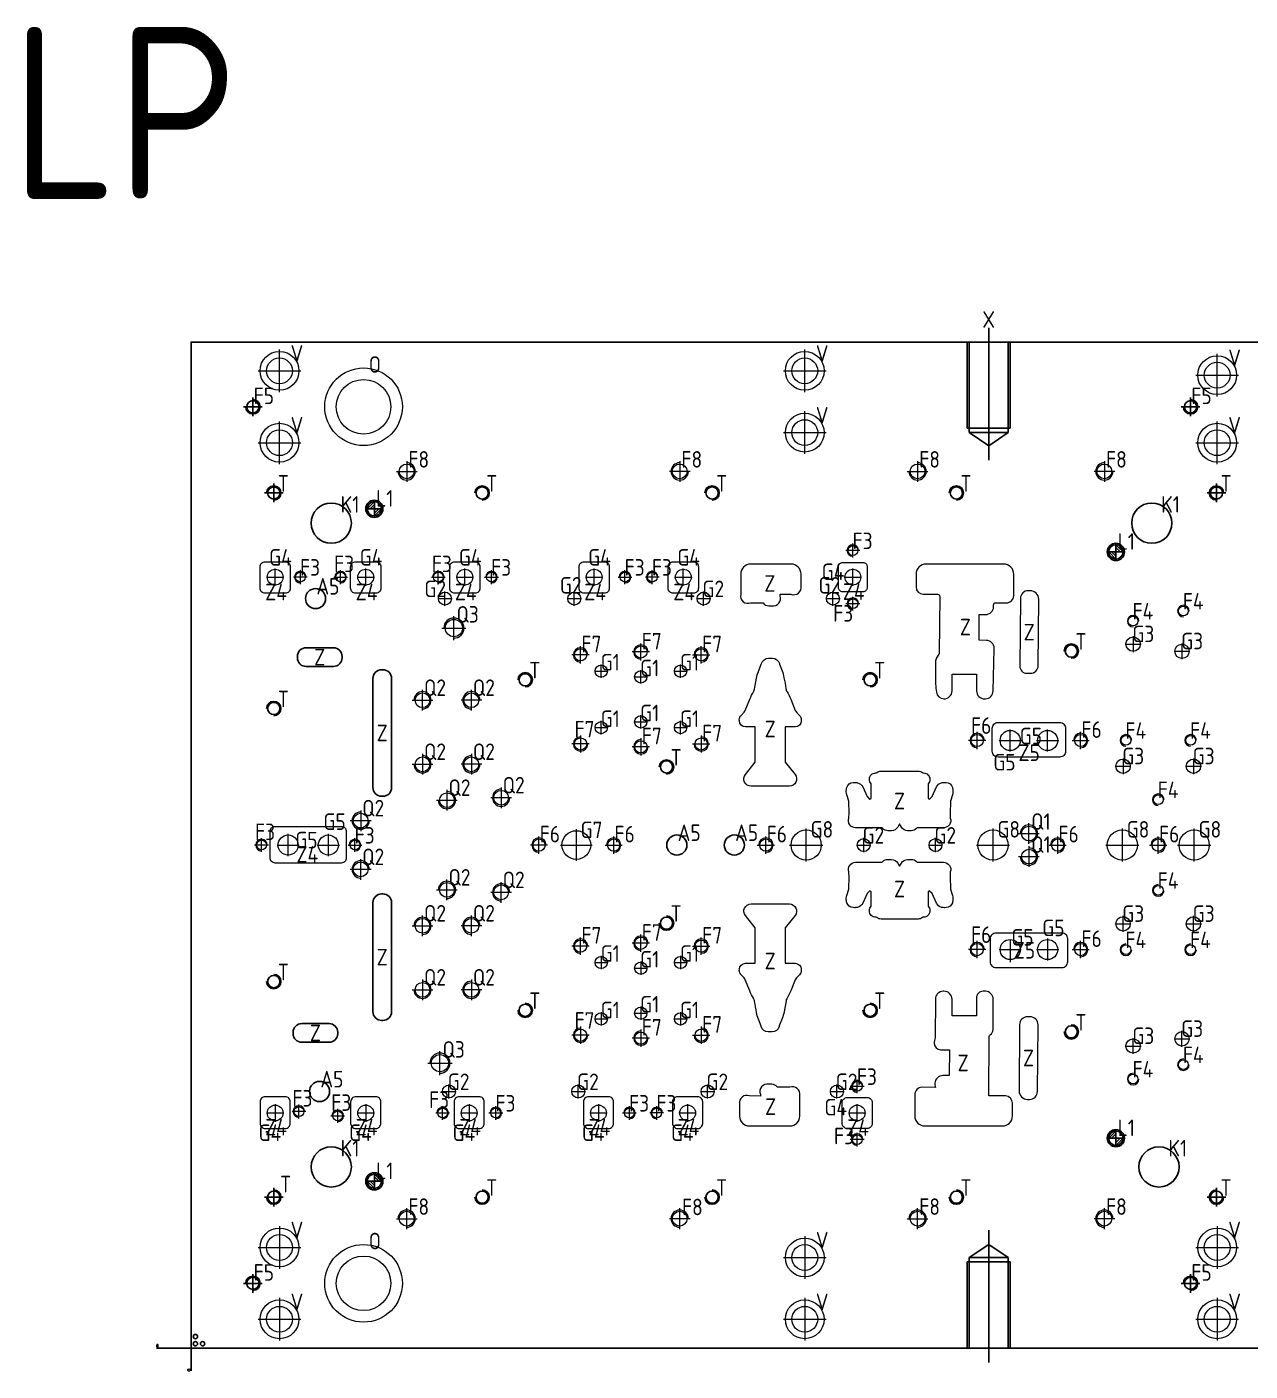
# Model space of a CAD drawing. Header units: millimetres. Extents: x 48713 to 52136, y -7473 to -5559.
# Drawn here: x 48713 to 49564, y -6508 to -5573 of the extents above; entities that cross this region are included whole.
import ezdxf
from ezdxf.enums import TextEntityAlignment as Align

# ---------------------------------------------------------------- set-up
doc = ezdxf.new("R2010")
doc.units = ezdxf.units.MM
doc.linetypes.add('CENTER', pattern=[0])
doc.linetypes.add('DASHED', pattern=[0])
for name, color, linetype in [('DIM', 4, 'Continuous'), ('LP', 255, 'Continuous'), ('LP_O', 40, 'Continuous'), ('TEXT', 4, 'Continuous')]:
    doc.layers.add(name, color=color, linetype=linetype)
doc.styles.add('gbenor', font='gbenor.shx', dxfattribs={"bigfont": 'gbcbig.shx'})
doc.styles.get("Standard").update_dxf_attribs({"font": 'txt.shx', "width": 0.85, "bigfont": 'ctxt.shx'})
doc.dimstyles.new('T-2-WX', dxfattribs={"dimtxt": 2, "dimasz": 2, "dimexe": 0.5, "dimexo": 0.5, "dimgap": 0.5, "dimtad": 1, "dimtxsty": 'Standard', "dimblk": 'OPEN30', "dimcen": 0, "dimazin": 3, "dimtfac": 1, "dimtmove": 0, "dimatfit": 3, "dimldrblk": 'OPEN30', "dimlwd": -1, "dimlwe": -1})

# ---------------------------------------------------------------- blocks, each defined once
blk = doc.blocks.new('locater0')
for p, q in [((-0.6, 0), (0.6, 0)), ((-0.5, -0.003), (0, 0.497)), ((-0.3, 0), (0, 0.3)), ((-0.1, 0), (0, 0.1)), ((0, 0.6), (0, -0.6)), ((0.5, 0.003), (0, -0.497)), ((0.1, 0), (0, -0.1)), ((0.3, 0), (0, -0.3))]:
    blk.add_line(p, q)
for start, end in [(90, 180), (270, 0)]:
    blk.add_arc((0, 0), 0.5, start, end)
blk = doc.blocks.new('*D7581')
at = {"layer": 'Defpoints', "color": 0}
for p in [(48827.06, -6492.37), (48827.06, -6492.37), (48827.06, -6506.63)]:
    blk.add_point(p, dxfattribs=at)
at = {"layer": 'DIM', "color": 0}
blk.add_line((48827.06, -6492.87), (48827.06, -6508.26), dxfattribs=at)
at = {"layer": 'DIM', "color": 0, "insert": (48825.56, -6507.69), "char_height": 2, "attachment_point": 5, "rotation": 90}
blk.add_mtext('0', dxfattribs=at)
blk = doc.blocks.new('_Open30')
blk = doc.blocks.new('*D7582')
at = {"layer": 'Defpoints', "color": 0}
for p in [(48804.66, -6492.37), (48827.06, -6492.37), (48827.06, -6492.37)]:
    blk.add_point(p, dxfattribs=at)
at = {"layer": 'DIM', "color": 0}
blk.add_line((48826.56, -6492.37), (48803.03, -6492.37), dxfattribs=at)
at = {"layer": 'DIM', "color": 0, "insert": (48803.6, -6490.87), "char_height": 2, "attachment_point": 5}
blk.add_mtext('0', dxfattribs=at)
blk = doc.blocks.new('*D7583')
at = {"layer": 'Defpoints', "color": 0}
for p in [(51417.06, -5792.37), (51441.44, -5792.37), (48827.06, -6492.37)]:
    blk.add_point(p, dxfattribs=at)
at = {"layer": 'DIM', "color": 0}
blk.add_line((51417.56, -5792.37), (51446.31, -5792.37), dxfattribs=at)
at = {"layer": 'DIM', "color": 0, "insert": (51444.12, -5790.87), "char_height": 2, "attachment_point": 5}
blk.add_mtext('700', dxfattribs=at)
blk = doc.blocks.new('*D7584')
at = {"layer": 'Defpoints', "color": 0}
for p in [(51417.06, -5758.21), (51417.06, -5792.37), (48827.06, -6492.37)]:
    blk.add_point(p, dxfattribs=at)
at = {"layer": 'DIM', "color": 0}
blk.add_line((51417.06, -5791.87), (51417.06, -5751.72), dxfattribs=at)
at = {"layer": 'DIM', "color": 0, "insert": (51415.56, -5754.72), "char_height": 2, "attachment_point": 5, "rotation": 90}
blk.add_mtext('2590', dxfattribs=at)

msp = doc.modelspace()

# ---------------------------------------------------------------- linework, layer by layer
at = {"layer": 'LP'}
msp.add_lwpolyline([(48827.062, -6492.37), (48827.062, -5792.37), (51417.062, -5792.37), (51417.062, -6492.37)], close=True, dxfattribs=at)
at = {"layer": 'LP_O', "color": 4, "linetype": 'CENTER'}
for p, q in [((49382.062, -5782.37), (49382.062, -5874.475)), ((48870.062, -5830.87), (48870.062, -5843.87)), ((49522.562, -5830.87), (49522.562, -5843.87)), ((48863.562, -5837.37), (48876.562, -5837.37)), ((49516.062, -5837.37), (49529.062, -5837.37)), ((49382.062, -6502.37), (49382.062, -6410.264)), ((48870.062, -6453.87), (48870.062, -6440.87)), ((49522.562, -6453.87), (49522.562, -6440.87)), ((48863.562, -6447.37), (48876.562, -6447.37)), ((49516.062, -6447.37), (49529.062, -6447.37))]:
    msp.add_line(p, q, dxfattribs=at)
at = {"layer": 'LP_O', "color": 4, "linetype": 'CENTER', "lineweight": 15}
for p, q in [((48888.562, -5827.22), (48888.562, -5797.52)), ((49254.062, -5827.22), (49254.062, -5797.52)), ((49541.062, -5830.22), (49541.062, -5800.52)), ((48873.712, -5812.37), (48903.412, -5812.37)), ((49239.212, -5812.37), (49268.912, -5812.37)), ((49526.212, -5815.37), (49555.912, -5815.37)), ((49254.062, -5870.22), (49254.062, -5840.52)), ((48888.562, -5877.22), (48888.562, -5847.52)), ((49239.212, -5855.37), (49268.912, -5855.37)), ((49541.062, -5877.22), (49541.062, -5847.52)), ((48873.712, -5862.37), (48903.412, -5862.37)), ((49526.212, -5862.37), (49555.912, -5862.37)), ((48969.862, -5882.37), (48984.262, -5882.37)), ((48977.062, -5875.17), (48977.062, -5889.57)), ((49174.262, -5882.37), (49159.862, -5882.37)), ((49167.062, -5875.17), (49167.062, -5889.57)), ((49325.362, -5882.37), (49339.762, -5882.37)), ((49332.562, -5875.17), (49332.562, -5889.57)), ((49469.762, -5882.37), (49455.362, -5882.37)), ((49462.562, -5875.17), (49462.562, -5889.57)), ((49292.362, -5937.42), (49282.762, -5937.42)), ((49287.562, -5942.22), (49287.562, -5932.62)), ((48879.512, -5955.92), (48891.612, -5955.92)), ((48885.562, -5961.97), (48885.562, -5949.87)), ((48907.862, -5955.92), (48898.262, -5955.92)), ((48903.062, -5960.72), (48903.062, -5951.12)), ((48926.262, -5955.92), (48935.862, -5955.92)), ((48931.062, -5960.72), (48931.062, -5951.12)), ((48942.512, -5955.92), (48954.612, -5955.92)), ((48948.562, -5961.97), (48948.562, -5949.87)), ((48994.262, -5955.92), (49003.862, -5955.92)), ((48999.062, -5960.72), (48999.062, -5951.12)), ((49011.512, -5955.92), (49023.612, -5955.92)), ((49017.562, -5961.97), (49017.562, -5949.87)), ((49031.262, -5955.92), (49040.862, -5955.92)), ((49036.062, -5960.72), (49036.062, -5951.12)), ((49101.512, -5955.92), (49113.612, -5955.92)), ((49107.562, -5961.97), (49107.562, -5949.87)), ((49124.136, -5955.92), (49133.736, -5955.92)), ((49128.936, -5960.72), (49128.936, -5951.12)), ((49152.736, -5955.92), (49143.136, -5955.92)), ((49147.936, -5960.72), (49147.936, -5951.12)), ((49163.512, -5955.92), (49175.612, -5955.92)), ((49169.562, -5961.97), (49169.562, -5949.87)), ((49281.512, -5955.92), (49293.612, -5955.92)), ((49287.562, -5961.97), (49287.562, -5949.87)), ((49003.672, -5975.82), (49003.672, -5965.92)), ((49093.672, -5975.82), (49093.672, -5965.92)), ((49183.672, -5975.82), (49183.672, -5965.92)), ((49273.672, -5975.82), (49273.672, -5965.92)), ((48998.722, -5970.87), (49008.622, -5970.87)), ((49088.722, -5970.87), (49098.622, -5970.87)), ((49178.722, -5970.87), (49188.622, -5970.87)), ((49268.722, -5970.87), (49278.622, -5970.87)), ((49292.362, -5974.42), (49282.762, -5974.42)), ((49287.562, -5979.22), (49287.562, -5969.62)), ((49009.923, -5999.792), (49009.923, -5982.992)), ((49001.523, -5991.392), (49018.323, -5991.392)), ((49098.062, -6016.025), (49098.062, -6004.025)), ((49140.062, -6014.025), (49140.062, -6002.025)), ((49182.062, -6016.025), (49182.062, -6004.025)), ((49477.062, -6002.532), (49488.062, -6002.532)), ((49482.562, -5997.032), (49482.562, -6008.032)), ((49516.562, -6002.032), (49516.562, -6013.032)), ((49104.062, -6010.025), (49092.062, -6010.025)), ((49146.062, -6008.025), (49134.062, -6008.025)), ((49176.062, -6010.025), (49188.062, -6010.025)), ((49511.062, -6007.532), (49522.062, -6007.532)), ((49107.799, -6021.373), (49117.149, -6021.373)), ((49112.474, -6026.048), (49112.474, -6016.698)), ((49139.948, -6030.048), (49139.948, -6020.698)), ((49162.974, -6021.373), (49172.324, -6021.373)), ((49167.649, -6026.048), (49167.649, -6016.698)), ((49135.273, -6025.373), (49144.623, -6025.373)), ((48980.862, -6041.601), (48995.262, -6041.601)), ((48988.062, -6048.801), (48988.062, -6034.401)), ((49029.262, -6041.601), (49014.862, -6041.601)), ((49022.062, -6048.801), (49022.062, -6034.401)), ((49139.948, -6061.351), (49139.948, -6052.001)), ((49107.799, -6060.676), (49117.149, -6060.676)), ((49112.474, -6065.351), (49112.474, -6056.001)), ((49135.273, -6056.676), (49144.623, -6056.676)), ((49162.974, -6060.676), (49172.324, -6060.676)), ((49167.649, -6065.351), (49167.649, -6056.001)), ((49098.062, -6066.025), (49098.062, -6078.025)), ((49140.062, -6068.025), (49140.062, -6080.025)), ((49182.062, -6066.025), (49182.062, -6078.025)), ((49380.062, -6069.623), (49368.062, -6069.623)), ((49374.062, -6075.623), (49374.062, -6063.623)), ((49389.362, -6069.623), (49404.762, -6069.623)), ((49397.062, -6077.323), (49397.062, -6061.923)), ((49415.362, -6069.623), (49430.762, -6069.623)), ((49423.062, -6077.323), (49423.062, -6061.923)), ((49440.062, -6069.623), (49452.062, -6069.623)), ((49446.062, -6075.623), (49446.062, -6063.623)), ((48988.062, -6078.971), (48988.062, -6093.371)), ((49022.062, -6078.971), (49022.062, -6093.371)), ((49104.062, -6072.025), (49092.062, -6072.025)), ((49146.062, -6074.025), (49134.062, -6074.025)), ((49176.062, -6072.025), (49188.062, -6072.025)), ((48980.862, -6086.171), (48995.262, -6086.171)), ((49029.262, -6086.171), (49014.862, -6086.171)), ((49470.062, -6087.532), (49481.062, -6087.532)), ((49475.562, -6082.032), (49475.562, -6093.032)), ((49519.062, -6087.532), (49530.062, -6087.532)), ((49524.562, -6082.032), (49524.562, -6093.032)), ((49005.062, -6103.971), (49005.062, -6118.371)), ((49042.781, -6102.243), (49042.781, -6116.643)), ((48997.862, -6111.171), (49012.262, -6111.171)), ((49049.981, -6109.443), (49035.581, -6109.443)), ((48952.241, -6125.424), (48937.841, -6125.424)), ((48945.041, -6118.224), (48945.041, -6132.624)), ((48894.552, -6150.07), (48894.552, -6134.67)), ((48922.552, -6150.07), (48922.552, -6134.67)), ((49069.115, -6148.37), (49069.115, -6136.37)), ((49095.115, -6153.37), (49095.115, -6131.37)), ((49121.115, -6148.37), (49121.115, -6136.37)), ((49227.062, -6148.37), (49227.062, -6136.37)), ((49255.062, -6153.92), (49255.062, -6130.82)), ((49385.062, -6153.92), (49385.062, -6130.82)), ((49402.862, -6134.349), (49417.262, -6134.349)), ((49410.062, -6141.549), (49410.062, -6127.149)), ((49430.062, -6148.37), (49430.062, -6136.37)), ((49475.062, -6153.92), (49475.062, -6130.82)), ((49500.062, -6148.37), (49500.062, -6136.37)), ((49525.062, -6153.92), (49525.062, -6130.82)), ((48880.852, -6142.37), (48871.252, -6142.37)), ((48876.052, -6147.17), (48876.052, -6137.57)), ((48886.852, -6142.37), (48902.252, -6142.37)), ((48914.852, -6142.37), (48930.252, -6142.37)), ((48936.252, -6142.37), (48945.852, -6142.37)), ((49075.115, -6142.37), (49063.115, -6142.37)), ((49084.115, -6142.37), (49106.115, -6142.37)), ((49115.115, -6142.37), (49127.115, -6142.37)), ((49221.062, -6142.37), (49233.062, -6142.37)), ((49243.512, -6142.37), (49266.612, -6142.37)), ((49290.112, -6142.37), (49300.012, -6142.37)), ((49295.062, -6147.32), (49295.062, -6137.42)), ((49340.112, -6142.37), (49350.012, -6142.37)), ((49345.062, -6147.32), (49345.062, -6137.42)), ((49373.512, -6142.37), (49396.612, -6142.37)), ((49410.062, -6143.19), (49410.062, -6157.59)), ((49424.062, -6142.37), (49436.062, -6142.37)), ((49463.512, -6142.37), (49486.612, -6142.37)), ((49494.062, -6142.37), (49506.062, -6142.37)), ((49513.512, -6142.37), (49536.612, -6142.37)), ((48945.041, -6166.517), (48945.041, -6152.117)), ((49402.862, -6150.39), (49417.262, -6150.39)), ((48952.241, -6159.317), (48937.841, -6159.317)), ((48997.862, -6173.57), (49012.262, -6173.57)), ((49005.062, -6180.77), (49005.062, -6166.37)), ((49042.781, -6182.497), (49042.781, -6168.097)), ((49049.981, -6175.297), (49035.581, -6175.297)), ((48988.062, -6205.77), (48988.062, -6191.37)), ((49022.062, -6205.77), (49022.062, -6191.37)), ((49475.562, -6202.707), (49475.562, -6191.707)), ((49524.562, -6202.707), (49524.562, -6191.707)), ((48980.862, -6198.57), (48995.262, -6198.57)), ((49029.262, -6198.57), (49014.862, -6198.57)), ((49470.062, -6197.207), (49481.062, -6197.207)), ((49519.062, -6197.207), (49530.062, -6197.207)), ((49098.062, -6218.715), (49098.062, -6206.715)), ((49146.062, -6210.715), (49134.062, -6210.715)), ((49140.062, -6216.715), (49140.062, -6204.715)), ((49182.062, -6218.715), (49182.062, -6206.715)), ((49374.062, -6221.116), (49374.062, -6209.116)), ((49397.062, -6208.416), (49397.062, -6223.816)), ((49423.062, -6207.416), (49423.062, -6222.816)), ((49446.062, -6221.116), (49446.062, -6209.116)), ((49104.062, -6212.715), (49092.062, -6212.715)), ((49112.474, -6219.388), (49112.474, -6228.738)), ((49167.649, -6219.388), (49167.649, -6228.738)), ((49176.062, -6212.715), (49188.062, -6212.715)), ((49380.062, -6215.116), (49368.062, -6215.116)), ((49389.362, -6215.116), (49404.762, -6215.116)), ((49415.362, -6215.116), (49430.762, -6215.116)), ((49440.062, -6215.116), (49452.062, -6215.116)), ((49107.799, -6224.063), (49117.149, -6224.063)), ((49135.273, -6228.063), (49144.623, -6228.063)), ((49139.948, -6223.388), (49139.948, -6232.738)), ((49162.974, -6224.063), (49172.324, -6224.063)), ((48988.062, -6235.939), (48988.062, -6250.339)), ((49022.062, -6235.939), (49022.062, -6250.339)), ((48980.862, -6243.139), (48995.262, -6243.139)), ((49029.262, -6243.139), (49014.862, -6243.139)), ((49139.948, -6254.691), (49139.948, -6264.041)), ((49107.799, -6263.366), (49117.149, -6263.366)), ((49112.474, -6258.691), (49112.474, -6268.041)), ((49135.273, -6259.366), (49144.623, -6259.366)), ((49162.974, -6263.366), (49172.324, -6263.366)), ((49167.649, -6258.691), (49167.649, -6268.041)), ((49104.062, -6274.715), (49092.062, -6274.715)), ((49098.062, -6268.715), (49098.062, -6280.715)), ((49146.062, -6276.715), (49134.062, -6276.715)), ((49140.062, -6270.715), (49140.062, -6282.715)), ((49176.062, -6274.715), (49188.062, -6274.715)), ((49182.062, -6268.715), (49182.062, -6280.715)), ((49482.562, -6287.707), (49482.562, -6276.707)), ((49516.562, -6282.707), (49516.562, -6271.707)), ((49000.2, -6302.547), (49000.2, -6285.747)), ((49477.062, -6282.207), (49488.062, -6282.207)), ((49511.062, -6277.207), (49522.062, -6277.207)), ((48991.8, -6294.147), (49008.6, -6294.147)), ((49001.502, -6313.87), (49011.402, -6313.87)), ((49006.452, -6318.82), (49006.452, -6308.92)), ((49091.502, -6313.87), (49101.402, -6313.87)), ((49096.452, -6318.82), (49096.452, -6308.92)), ((49181.502, -6313.87), (49191.402, -6313.87)), ((49186.452, -6318.82), (49186.452, -6308.92)), ((49271.502, -6313.87), (49281.402, -6313.87)), ((49276.452, -6318.82), (49276.452, -6308.92)), ((49295.362, -6310.32), (49285.762, -6310.32)), ((49290.562, -6315.12), (49290.562, -6305.52)), ((48885.562, -6322.77), (48885.562, -6334.87)), ((48902.062, -6332.62), (48902.062, -6323.02)), ((48948.562, -6322.77), (48948.562, -6334.87)), ((49020.562, -6322.77), (49020.562, -6334.87)), ((49110.562, -6322.77), (49110.562, -6334.87)), ((49172.562, -6322.77), (49172.562, -6334.87)), ((49290.562, -6334.87), (49290.562, -6322.77)), ((48879.512, -6328.82), (48891.612, -6328.82)), ((48906.862, -6327.82), (48897.262, -6327.82)), ((48924.262, -6330.82), (48933.862, -6330.82)), ((48929.062, -6335.62), (48929.062, -6326.02)), ((48942.512, -6328.82), (48954.612, -6328.82)), ((48997.262, -6328.82), (49006.862, -6328.82)), ((49002.062, -6333.62), (49002.062, -6324.02)), ((49014.512, -6328.82), (49026.612, -6328.82)), ((49034.262, -6328.82), (49043.862, -6328.82)), ((49039.062, -6333.62), (49039.062, -6324.02)), ((49104.512, -6328.82), (49116.612, -6328.82)), ((49127.262, -6328.82), (49136.862, -6328.82)), ((49132.062, -6333.62), (49132.062, -6324.02)), ((49155.862, -6328.82), (49146.262, -6328.82)), ((49151.062, -6333.62), (49151.062, -6324.02)), ((49166.512, -6328.82), (49178.612, -6328.82)), ((49284.512, -6328.82), (49296.612, -6328.82)), ((49295.362, -6347.32), (49285.762, -6347.32)), ((49290.562, -6352.12), (49290.562, -6342.52)), ((48977.062, -6409.57), (48977.062, -6395.17)), ((49167.062, -6409.57), (49167.062, -6395.17)), ((49332.562, -6409.57), (49332.562, -6395.17)), ((49462.562, -6409.57), (49462.562, -6395.17)), ((48888.562, -6407.52), (48888.562, -6437.22)), ((48969.862, -6402.37), (48984.262, -6402.37)), ((49174.262, -6402.37), (49159.862, -6402.37)), ((49325.362, -6402.37), (49339.762, -6402.37)), ((49469.762, -6402.37), (49455.362, -6402.37)), ((49541.062, -6407.52), (49541.062, -6437.22)), ((49254.062, -6414.52), (49254.062, -6444.22)), ((48873.712, -6422.37), (48903.412, -6422.37)), ((49526.212, -6422.37), (49555.912, -6422.37)), ((49239.212, -6429.37), (49268.912, -6429.37)), ((48888.562, -6457.52), (48888.562, -6487.22)), ((49254.062, -6457.52), (49254.062, -6487.22)), ((49541.062, -6457.52), (49541.062, -6487.22)), ((48873.712, -6472.37), (48903.412, -6472.37)), ((49239.212, -6472.37), (49268.912, -6472.37)), ((49526.212, -6472.37), (49555.912, -6472.37))]:
    msp.add_line(p, q, dxfattribs=at)
at = {"layer": 'LP_O', "color": 4, "linetype": 'DASHED'}
for p, q in [((49367.062, -5792.37), (49367.062, -5852.37)), ((49368.562, -5792.37), (49368.562, -5855.37)), ((49395.562, -5855.37), (49395.562, -5792.37)), ((49397.062, -5792.37), (49397.062, -5852.37)), ((49367.062, -5852.37), (49397.062, -5852.37)), ((49368.562, -5855.37), (49395.562, -5855.37)), ((49368.562, -5855.37), (49382.062, -5864.475)), ((49368.562, -6429.37), (49382.062, -6420.264)), ((49367.062, -6492.37), (49367.062, -6432.37)), ((49367.062, -6432.37), (49397.062, -6432.37)), ((49368.562, -6492.37), (49368.562, -6429.37)), ((49368.562, -6429.37), (49395.562, -6429.37)), ((49395.562, -6429.37), (49395.562, -6492.37)), ((49397.062, -6492.37), (49397.062, -6432.37))]:
    msp.add_line(p, q, dxfattribs=at)
at = {"layer": 'LP_O', "color": 4}
for p, q in [((49395.562, -5855.37), (49382.062, -5864.475)), ((49395.562, -6429.37), (49382.062, -6420.264))]:
    msp.add_line(p, q, dxfattribs=at)
at = {"layer": 'LP_O', "color": 4, "linetype": 'CENTER', "ltscale": 0.009}
for p, q in [((48884.562, -5903.87), (48884.562, -5890.87)), ((49540.562, -5903.87), (49540.562, -5890.87)), ((48878.062, -5897.37), (48891.062, -5897.37)), ((49547.062, -5897.37), (49534.062, -5897.37)), ((48878.062, -6387.37), (48891.062, -6387.37)), ((48884.562, -6380.87), (48884.562, -6393.87)), ((49547.062, -6387.37), (49534.062, -6387.37)), ((49540.562, -6380.87), (49540.562, -6393.87))]:
    msp.add_line(p, q, dxfattribs=at)
at = {"layer": 'LP_O', "color": 94, "linetype": 'Continuous', "lineweight": 15}
for points in [[(48892.562, -5967.17), (48878.562, -5967.17, -0.4142136), (48875.062, -5963.67), (48875.062, -5948.67, -0.4142136), (48878.562, -5945.17), (48892.562, -5945.17, -0.4142136), (48896.062, -5948.67), (48896.062, -5963.67, -0.4142136)], [(48955.562, -5967.17), (48941.562, -5967.17, -0.4142136), (48938.062, -5963.67), (48938.062, -5948.67, -0.4142136), (48941.562, -5945.17), (48955.562, -5945.17, -0.4142136), (48959.062, -5948.67), (48959.062, -5963.67, -0.4142136)], [(49024.562, -5967.17), (49010.562, -5967.17, -0.4142136), (49007.062, -5963.67), (49007.062, -5948.67, -0.4142136), (49010.562, -5945.17), (49024.562, -5945.17, -0.4142136), (49028.062, -5948.67), (49028.062, -5963.67, -0.4142136)], [(49114.562, -5967.17), (49100.562, -5967.17, -0.4142136), (49097.062, -5963.67), (49097.062, -5948.67, -0.4142136), (49100.562, -5945.17), (49114.562, -5945.17, -0.4142136), (49118.062, -5948.67), (49118.062, -5963.67, -0.4142136)], [(49176.562, -5967.17), (49162.562, -5967.17, -0.4142136), (49159.062, -5963.67), (49159.062, -5948.67, -0.4142136), (49162.562, -5945.17), (49176.562, -5945.17, -0.4142136), (49180.062, -5948.67), (49180.062, -5963.67, -0.4142136)], [(49294.562, -5966.17), (49280.562, -5966.17, -0.4142136), (49277.562, -5963.17), (49277.562, -5948.67, -0.4142136), (49280.562, -5945.67), (49294.562, -5945.67, -0.4142136), (49297.562, -5948.67), (49297.562, -5963.17, -0.4142136)], [(49431.562, -6081.123), (49388.562, -6081.123, -0.4142136), (49384.562, -6077.123), (49384.562, -6061.123, -0.4142136), (49388.562, -6057.123), (49431.562, -6057.123, -0.4142136), (49435.562, -6061.123), (49435.562, -6077.123, -0.4142136)], [(48931.552, -6154.87), (48885.552, -6154.87, -0.4142136), (48882.052, -6151.37), (48882.052, -6132.87, -0.4142136), (48885.552, -6129.37), (48931.552, -6129.37, -0.4142136), (48935.052, -6132.87), (48935.052, -6151.37, -0.4142136)], [(49433.062, -6203.616), (49387.062, -6203.616, 0.4142136), (49383.062, -6207.616), (49383.062, -6223.616, 0.4142136), (49387.062, -6227.616), (49433.062, -6227.616, 0.4142136), (49437.062, -6223.616), (49437.062, -6207.616, 0.4142136)], [(48892.562, -6317.57), (48878.562, -6317.57, 0.4142136), (48875.062, -6321.07), (48875.062, -6336.07, 0.4142136), (48878.562, -6339.57), (48892.562, -6339.57, 0.4142136), (48896.062, -6336.07), (48896.062, -6321.07, 0.4142136)], [(48955.562, -6317.57), (48941.562, -6317.57, 0.4142136), (48938.062, -6321.07), (48938.062, -6336.07, 0.4142136), (48941.562, -6339.57), (48955.562, -6339.57, 0.4142136), (48959.062, -6336.07), (48959.062, -6321.07, 0.4142136)], [(49027.562, -6317.57), (49013.562, -6317.57, 0.4142136), (49010.062, -6321.07), (49010.062, -6336.07, 0.4142136), (49013.562, -6339.57), (49027.562, -6339.57, 0.4142136), (49031.062, -6336.07), (49031.062, -6321.07, 0.4142136)], [(49117.562, -6317.57), (49103.562, -6317.57, 0.4142136), (49100.062, -6321.07), (49100.062, -6336.07, 0.4142136), (49103.562, -6339.57), (49117.562, -6339.57, 0.4142136), (49121.062, -6336.07), (49121.062, -6321.07, 0.4142136)], [(49179.562, -6317.57), (49165.562, -6317.57, 0.4142136), (49162.062, -6321.07), (49162.062, -6336.07, 0.4142136), (49165.562, -6339.57), (49179.562, -6339.57, 0.4142136), (49183.062, -6336.07), (49183.062, -6321.07, 0.4142136)], [(49297.562, -6339.57), (49283.562, -6339.57, -0.4142136), (49280.062, -6336.07), (49280.062, -6321.57, -0.4142136), (49283.562, -6318.07), (49297.562, -6318.07, -0.4142136), (49301.062, -6321.57), (49301.062, -6336.07, -0.4142136)]]:
    msp.add_lwpolyline(points, format="xyb", close=True, dxfattribs=at)
at = {"layer": 'LP_O', "linetype": 'Continuous', "lineweight": 15}
for points in [[(49209.482, -5953.77), (49209.482, -5968.087, 0.5993173), (49216.423, -5973.808), (49225.042, -5973.879, 0.2354551), (49229.035, -5975.87), (49231.169, -5975.87, 0.5998642), (49236.887, -5968.921), (49236.895, -5967.709), (49244.469, -5967.762, 0.6044756), (49251.482, -5962.071), (49251.482, -5953.77, 0.4142136), (49244.582, -5946.87), (49216.382, -5946.87, 0.4142136)], [(49403.741, -6017.93, 0.4165906), (49408.641, -6022.87), (49411.069, -6022.87, 0.4122916), (49416.569, -6017.406), (49416.872, -5971.308, 0.4161382), (49410.972, -5965.37), (49409.622, -5965.37, 0.4118405), (49404.123, -5970.825)], [(49240.534, -6060.144), (49240.551, -6084.748), (49247.351, -6093.246, -0.6289322), (49243.447, -6101.37), (49216.676, -6101.37, -0.6289322), (49212.772, -6093.246), (49219.572, -6084.748), (49219.589, -6060.144), (49212.839, -6060.129, -0.4098014), (49208.55, -6055.884), (49208.54, -6055.161, -0.1968568), (49209.737, -6052.129), (49211.862, -6049.914, 0.0957045), (49212.686, -6048.64), (49215.829, -6040.84, -0.0326332), (49218.588, -6035.298, 0.0879477), (49219.069, -6033.987), (49220.435, -6026.323, -0.0513364), (49221.788, -6021.598), (49223.85, -6016.458), (49223.966, -6016.036, -0.337195), (49228.785, -6012.37), (49231.562, -6012.37, -0.3412861), (49236.4, -6016.107), (49236.479, -6016.408), (49238.284, -6021.125, -0.056702), (49239.618, -6025.908, -0.0113329), (49240.951, -6033.504, 0.0986135), (49241.749, -6035.708, -0.0421934), (49244.31, -6040.88), (49247.437, -6048.64, 0.0957045), (49248.261, -6049.914), (49250.386, -6052.129, -0.1968568), (49251.583, -6055.161), (49251.574, -6055.884, -0.4098014), (49247.284, -6060.129)], [(49340.797, -6110.552, -0.0151171), (49340.977, -6110.365), (49342.706, -6108.678), (49345.714, -6101.962, -0.234761), (49349.287, -6099.021), (49349.686, -6098.929, -0.0479446), (49350.634, -6098.803), (49351.058, -6098.788, -0.0220851), (49351.499, -6098.792), (49352.447, -6098.842, -0.3146638), (49356.782, -6102.222, -0.0643734), (49357.162, -6104.429, -0.0198859), (49357.177, -6105.348, -0.0728044), (49356.837, -6107.347), (49355.416, -6111.723), (49355.266, -6120.553), (49355.362, -6123.012), (49355.362, -6123.664, -0.5202812), (49350.662, -6130.37), (49332.296, -6130.37), (49331.76, -6130.905, -0.1989124), (49328.225, -6132.37), (49325.639, -6132.37, -0.2679492), (49321.309, -6129.87), (49320.062, -6127.709), (49318.814, -6129.87, -0.2679492), (49314.484, -6132.37), (49311.898, -6132.37, -0.1989124), (49308.363, -6130.905), (49307.827, -6130.37), (49289.462, -6130.37, -0.5202812), (49284.762, -6123.664), (49284.762, -6123.012), (49284.857, -6120.553), (49284.707, -6111.723), (49283.286, -6107.347, -0.0728044), (49282.946, -6105.348, -0.0198859), (49282.961, -6104.429, -0.0643734), (49283.341, -6102.222, -0.3146638), (49287.676, -6098.842), (49288.624, -6098.792, -0.0220851), (49289.065, -6098.788), (49289.489, -6098.803, -0.0479446), (49290.437, -6098.929), (49290.836, -6099.021, -0.234761), (49294.409, -6101.962), (49297.417, -6108.678), (49299.146, -6110.365, -0.0151171), (49299.326, -6110.552, -0.0656043), (49300.226, -6109.879), (49300.226, -6099.808, -0.1915981), (49299.051, -6096.854), (49299.051, -6096.448, -0.4146128), (49303.356, -6092.148), (49303.803, -6092.149), (49304.221, -6091.842, -0.1598678), (49307.183, -6090.87), (49332.94, -6090.87, -0.1598678), (49335.902, -6091.842), (49336.32, -6092.149), (49336.767, -6092.148, -0.4146128), (49341.073, -6096.448), (49341.073, -6096.854, -0.1915981), (49339.898, -6099.808), (49339.898, -6109.879, -0.0656043)], [(49299.326, -6174.187, -0.0151171), (49299.146, -6174.374), (49297.417, -6176.061), (49294.409, -6182.777, -0.234761), (49290.836, -6185.718), (49290.437, -6185.81, -0.0479446), (49289.489, -6185.936), (49289.065, -6185.951, -0.0220851), (49288.624, -6185.947), (49287.676, -6185.898, -0.3146638), (49283.341, -6182.518, -0.0643734), (49282.961, -6180.31, -0.0198859), (49282.946, -6179.391, -0.0728044), (49283.286, -6177.392), (49284.707, -6173.016), (49284.857, -6164.187), (49284.762, -6161.727), (49284.762, -6161.075, -0.5202812), (49289.462, -6154.37), (49307.827, -6154.37), (49308.363, -6153.834, -0.1989124), (49311.898, -6152.37), (49314.484, -6152.37, -0.2679492), (49318.814, -6154.87), (49320.062, -6157.03), (49321.309, -6154.87, -0.2679492), (49325.639, -6152.37), (49328.225, -6152.37, -0.1989124), (49331.76, -6153.834), (49332.296, -6154.37), (49350.662, -6154.37, -0.5202812), (49355.362, -6161.075), (49355.362, -6161.727), (49355.266, -6164.187), (49355.416, -6173.016), (49356.837, -6177.392, -0.0728044), (49357.177, -6179.391, -0.0198859), (49357.162, -6180.31, -0.0643734), (49356.782, -6182.518, -0.3146638), (49352.447, -6185.898), (49351.499, -6185.947, -0.0220851), (49351.058, -6185.951), (49350.634, -6185.936, -0.0479446), (49349.686, -6185.81), (49349.287, -6185.718, -0.234761), (49345.714, -6182.777), (49342.706, -6176.061), (49340.977, -6174.374, -0.0151171), (49340.797, -6174.187, -0.0656043), (49339.898, -6174.861), (49339.898, -6184.931, -0.1915981), (49341.073, -6187.885), (49341.073, -6188.291, -0.4146128), (49336.767, -6192.591), (49336.32, -6192.59), (49335.902, -6192.898, -0.1598678), (49332.94, -6193.87), (49307.183, -6193.87, -0.1598678), (49304.221, -6192.898), (49303.803, -6192.59), (49303.356, -6192.591, -0.4146128), (49299.051, -6188.291), (49299.051, -6187.885, -0.1915981), (49300.226, -6184.931), (49300.226, -6174.861, -0.0656043)], [(49219.589, -6224.595), (49219.572, -6199.991), (49212.772, -6191.494, -0.6289322), (49216.676, -6183.37), (49243.447, -6183.37, -0.6289322), (49247.351, -6191.494), (49240.551, -6199.991), (49240.534, -6224.595), (49247.284, -6224.61, -0.4098014), (49251.574, -6228.855), (49251.583, -6229.578, -0.1968568), (49250.386, -6232.61), (49248.261, -6234.825, 0.0957045), (49247.437, -6236.1), (49244.294, -6243.9, -0.0326332), (49241.535, -6249.441, 0.0879477), (49241.054, -6250.752), (49239.688, -6258.416, -0.0513364), (49238.335, -6263.141), (49236.273, -6268.281), (49236.157, -6268.703, -0.337195), (49231.338, -6272.37), (49228.561, -6272.37, -0.3412861), (49223.723, -6268.632), (49223.644, -6268.331), (49221.839, -6263.614, -0.056702), (49220.505, -6258.831, -0.0113329), (49219.172, -6251.235, 0.0986135), (49218.374, -6249.031, -0.0421934), (49215.813, -6243.859), (49212.686, -6236.1, 0.0957045), (49211.862, -6234.825), (49209.737, -6232.61, -0.1968568), (49208.54, -6229.578), (49208.55, -6228.855, -0.4098014), (49212.839, -6224.61)], [(49382.164, -6316.883), (49382.453, -6275.631, -0.2537373), (49383.143, -6274.379, 0.2547594), (49385.123, -6270.772), (49385.19, -6249.65, 0.4089863), (49379.805, -6244.133), (49378.179, -6244.099, 0.419931), (49373.585, -6248.591), (49373.565, -6261.207), (49356.559, -6261.207), (49356.538, -6249.616, 0.419624), (49350.927, -6244.127), (49350.338, -6244.139, 0.4061717), (49344.95, -6249.598), (49344.756, -6276.125, -0.0479117), (49344.727, -6276.41), (49344.341, -6278.325, 0.0480443), (49344.233, -6279.374), (49344.225, -6280.454, 0.4134456), (49348.485, -6284.782), (49354.757, -6284.841), (49354.639, -6302.82), (49350.218, -6302.772, 0.412364), (49344.66, -6308.179), (49344.641, -6309.308, 0.1025684), (49344.966, -6311.023), (49335.682, -6310.947, 0.4166021), (49330.642, -6315.947), (49330.642, -6330.87, 0.4142136), (49337.642, -6337.87), (49391.642, -6337.87, 0.4142136), (49398.642, -6330.87), (49398.642, -6321.963, 0.4121735), (49393.676, -6316.963)], [(49416.377, -6267.414, 0.4165906), (49410.878, -6261.87), (49409.054, -6261.87, 0.4122916), (49403.554, -6267.333), (49403.251, -6313.431, 0.4161382), (49409.151, -6319.37), (49410.501, -6319.37, 0.4118405), (49416, -6313.914)], [(49250.642, -6330.97), (49250.642, -6316.652, 0.5993173), (49243.7, -6310.931), (49235.081, -6310.86, 0.2354551), (49231.088, -6308.87), (49228.954, -6308.87, 0.5998642), (49223.236, -6315.819), (49223.228, -6317.03), (49215.654, -6316.977, 0.6044756), (49208.642, -6322.668), (49208.642, -6330.97, 0.4142136), (49215.542, -6337.87), (49243.742, -6337.87, 0.4142136)]]:
    msp.add_lwpolyline(points, format="xyb", close=True, dxfattribs=at)
msp.add_lwpolyline([(49350.924, -6040.618, 0.419931), (49356.54, -6035.128), (49356.558, -6023.532), (49373.564, -6023.532), (49373.585, -6035.123, 0.419624), (49379.196, -6040.612), (49379.785, -6040.6, 0.405172), (49385.173, -6035.16), (49385.888, -6005.72), (49385.89, -6005.482, 0.4134456), (49380.441, -5999.945), (49375.366, -5999.898), (49375.484, -5981.92), (49379.905, -5981.967, 0.412364), (49385.463, -5976.561), (49385.486, -5975.206, -0.4116246), (49386.998, -5973.731), (49394.441, -5973.792, 0.4166021), (49399.482, -5968.792), (49399.482, -5953.87, 0.4142136), (49392.482, -5946.87), (49338.482, -5946.87, 0.4142136), (49331.482, -5953.87), (49331.482, -5962.776, 0.4121735), (49336.447, -5967.776), (49346.459, -5967.846, -0.4142177), (49347.948, -5969.356), (49347.673, -6008.741, -0.1400888), (49347.441, -6009.532), (49345.847, -6012.053, 0.1409588), (49344.997, -6014.972), (49344.944, -6024.985, 0.0415839), (49345.666, -6035.937, 0.3652646), (49350.989, -6040.62)], format="xyb", dxfattribs=at)
at = {"layer": 'LP_O', "linetype": 'Continuous'}
for points in [[(48926.062, -6018.103), (48907.062, -6018.103, -0.4142136), (48901.062, -6012.103), (48901.062, -6011.103, -0.4142136), (48907.062, -6005.103), (48926.062, -6005.103, -0.4142136), (48932.062, -6011.103), (48932.062, -6012.103, -0.4142136)], [(48966.562, -6026.37), (48966.562, -6102.37, -0.4142136), (48960.562, -6108.37), (48959.562, -6108.37, -0.4142136), (48953.562, -6102.37), (48953.562, -6026.37, -0.4142136), (48959.562, -6020.37), (48960.562, -6020.37, -0.4142136)], [(48966.562, -6182.37), (48966.562, -6258.37, -0.4142136), (48960.562, -6264.37), (48959.562, -6264.37, -0.4142136), (48953.562, -6258.37), (48953.562, -6182.37, -0.4142136), (48959.562, -6176.37), (48960.562, -6176.37, -0.4142136)], [(48904.062, -6266.637), (48923.062, -6266.637, -0.4142136), (48929.062, -6272.637), (48929.062, -6273.637, -0.4142136), (48923.062, -6279.637), (48904.062, -6279.637, -0.4142136), (48898.062, -6273.637), (48898.062, -6272.637, -0.4142136)]]:
    msp.add_lwpolyline(points, format="xyb", close=True, dxfattribs=at)
at = {"layer": 'LP_O', "color": 4, "linetype": 'CENTER', "lineweight": 15}
msp.add_lwpolyline([(48941.052, -6147.17), (48941.052, -6137.57)], dxfattribs=at)
at = {"layer": 'LP_O', "linetype": 'Continuous', "lineweight": 15}
for centre, radius in [((48888.562, -5812.37), 13.5), ((49254.062, -5812.37), 13.5), ((48888.562, -5812.37), 9), ((49254.062, -5812.37), 9), ((49541.062, -5815.37), 13.5), ((49541.062, -5815.37), 9), ((49254.062, -5855.37), 13.5), ((49254.062, -5855.37), 9), ((48888.562, -5862.37), 13.5), ((48888.562, -5862.37), 9), ((49541.062, -5862.37), 13.5), ((49541.062, -5862.37), 9), ((48885.562, -5955.92), 5.5), ((48948.562, -5955.92), 5.5), ((49017.562, -5955.92), 5.5), ((49107.562, -5955.92), 5.5), ((49169.562, -5955.92), 5.5), ((49287.562, -5955.92), 5.5), ((49003.672, -5970.87), 4.5), ((49093.672, -5970.87), 4.5), ((49183.672, -5970.87), 4.5), ((49273.672, -5970.87), 4.5), ((49482.562, -6002.532), 5), ((49516.562, -6007.532), 5), ((49112.474, -6021.373), 4.25), ((49139.948, -6025.373), 4.25), ((49167.649, -6021.373), 4.25), ((49112.474, -6060.676), 4.25), ((49139.948, -6056.676), 4.25), ((49167.649, -6060.676), 4.25), ((49397.062, -6069.623), 7), ((49423.062, -6069.623), 7), ((49475.562, -6087.532), 5), ((49524.562, -6087.532), 5), ((48894.552, -6142.37), 7), ((48922.552, -6142.37), 7), ((49095.115, -6142.37), 10), ((49255.062, -6142.37), 10.5), ((49385.062, -6142.37), 10.5), ((49475.062, -6142.37), 10.5), ((49525.062, -6142.37), 10.5), ((49295.062, -6142.37), 4.5), ((49345.062, -6142.37), 4.5), ((49475.562, -6197.207), 5), ((49524.562, -6197.207), 5), ((49397.062, -6215.116), 7), ((49423.062, -6215.116), 7), ((49112.474, -6224.063), 4.25), ((49167.649, -6224.063), 4.25), ((49139.948, -6228.063), 4.25), ((49139.948, -6259.366), 4.25), ((49112.474, -6263.366), 4.25), ((49167.649, -6263.366), 4.25), ((49516.562, -6277.207), 5), ((49482.562, -6282.207), 5), ((49006.452, -6313.87), 4.5), ((49096.452, -6313.87), 4.5), ((49186.452, -6313.87), 4.5), ((49276.452, -6313.87), 4.5), ((48885.562, -6328.82), 5.5), ((48948.562, -6328.82), 5.5), ((49020.562, -6328.82), 5.5), ((49110.562, -6328.82), 5.5), ((49172.562, -6328.82), 5.5), ((49290.562, -6328.82), 5.5), ((48888.562, -6422.37), 13.5), ((48888.562, -6422.37), 9), ((49254.062, -6429.37), 13.5), ((49541.062, -6422.37), 13.5), ((49541.062, -6422.37), 9), ((49254.062, -6429.37), 9), ((48888.562, -6472.37), 13.5), ((48888.562, -6472.37), 9), ((49254.062, -6472.37), 13.5), ((49254.062, -6472.37), 9), ((49541.062, -6472.37), 13.5), ((49541.062, -6472.37), 9)]:
    msp.add_circle(centre, radius, dxfattribs=at)
at = {"layer": 'LP_O', "linetype": 'DASHED', "lineweight": 9, "ltscale": 30}
for centre in [(48947.062, -5837.37), (48947.062, -6447.37)]:
    msp.add_circle(centre, 27, dxfattribs=at)
at = {"layer": 'LP_O', "lineweight": 9}
for centre in [(48947.062, -5837.37), (48947.062, -6447.37)]:
    msp.add_circle(centre, 19, dxfattribs=at)
at = {"layer": 'LP_O'}
for centre, radius in [((48870.062, -5837.37), 4.25), ((49522.562, -5837.37), 4.25), ((48884.562, -5897.37), 4.25), ((49029.562, -5897.37), 4.25), ((49189.562, -5897.37), 4.25), ((49359.562, -5897.37), 4.25), ((49540.562, -5897.37), 4.25), ((48924.562, -5918.37), 14), ((48954.562, -5908.37), 5.005), ((49495.562, -5918.37), 14), ((49470.562, -5938.37), 5.005), ((48913.672, -5970.87), 7), ((49439.562, -6007.37), 4.25), ((49059.562, -6027.37), 4.25), ((49299.562, -6027.37), 4.25), ((48884.562, -6047.37), 4.25), ((49157.862, -6088.024), 4.25), ((49165.062, -6142.37), 7), ((49205.062, -6142.37), 7), ((49157.862, -6196.715), 4.25), ((48884.562, -6237.37), 4.25), ((49059.562, -6257.37), 4.25), ((49299.562, -6257.37), 4.25), ((49439.562, -6272.37), 4.25), ((48916.452, -6313.87), 7), ((49470.562, -6346.37), 5.005), ((48924.562, -6366.37), 14), ((49500.562, -6366.37), 14), ((48954.562, -6376.37), 5.005), ((48884.562, -6387.37), 4.25), ((49029.562, -6387.37), 4.25), ((49189.562, -6387.37), 4.25), ((49359.562, -6387.37), 4.25), ((49540.562, -6387.37), 4.25), ((48870.062, -6447.37), 4.25), ((49522.562, -6447.37), 4.25)]:
    msp.add_circle(centre, radius, dxfattribs=at)
at = {"layer": 'LP_O', "color": 4, "linetype": 'DASHED', "lineweight": 15}
for centre, radius in [((48977.062, -5882.37), 5.15), ((49167.062, -5882.37), 5.15), ((49332.562, -5882.37), 5.15), ((49462.562, -5882.37), 5.15), ((49287.562, -5937.42), 3.4), ((48903.062, -5955.92), 3.4), ((48931.062, -5955.92), 3.4), ((48999.062, -5955.92), 3.4), ((49036.062, -5955.92), 3.4), ((49128.936, -5955.92), 3.4), ((49147.936, -5955.92), 3.4), ((49287.562, -5974.42), 3.4), ((49140.062, -6008.025), 4.25), ((49098.062, -6010.025), 4.25), ((49182.062, -6010.025), 4.25), ((48988.062, -6041.601), 5.15), ((49022.062, -6041.601), 5.15), ((49098.062, -6072.025), 4.25), ((49140.062, -6074.025), 4.25), ((49182.062, -6072.025), 4.25), ((49374.062, -6069.623), 4.25), ((49446.062, -6069.623), 4.25), ((48988.062, -6086.171), 5.15), ((49022.062, -6086.171), 5.15), ((49005.062, -6111.171), 5.15), ((49042.781, -6109.443), 5.15), ((48945.041, -6125.424), 5.15), ((49410.062, -6134.349), 5.15), ((48876.052, -6142.37), 3.4), ((48941.052, -6142.37), 3.4), ((49069.115, -6142.37), 4.25), ((49121.115, -6142.37), 4.25), ((49227.062, -6142.37), 4.25), ((49410.062, -6150.39), 5.15), ((49430.062, -6142.37), 4.25), ((49500.062, -6142.37), 4.25), ((48945.041, -6159.317), 5.15), ((49005.062, -6173.57), 5.15), ((49042.781, -6175.297), 5.15), ((48988.062, -6198.57), 5.15), ((49022.062, -6198.57), 5.15), ((49098.062, -6212.715), 4.25), ((49140.062, -6210.715), 4.25), ((49182.062, -6212.715), 4.25), ((49374.062, -6215.116), 4.25), ((49446.062, -6215.116), 4.25), ((48988.062, -6243.139), 5.15), ((49022.062, -6243.139), 5.15), ((49098.062, -6274.715), 4.25), ((49140.062, -6276.715), 4.25), ((49182.062, -6274.715), 4.25), ((49290.562, -6310.32), 3.4), ((48902.062, -6327.82), 3.4), ((48929.062, -6330.82), 3.4), ((49002.062, -6328.82), 3.4), ((49039.062, -6328.82), 3.4), ((49132.062, -6328.82), 3.4), ((49151.062, -6328.82), 3.4), ((49290.562, -6347.32), 3.4), ((48977.062, -6402.37), 5.15), ((49167.062, -6402.37), 5.15), ((49332.562, -6402.37), 5.15), ((49462.562, -6402.37), 5.15)]:
    msp.add_circle(centre, radius, dxfattribs=at)
at = {"layer": 'LP_O', "linetype": 'DASHED'}
for centre in [(48954.562, -5908.37), (49470.562, -5938.37), (49470.562, -6346.37), (48954.562, -6376.37)]:
    msp.add_circle(centre, 6, dxfattribs=at)
at = {"layer": 'LP_O', "lineweight": 18}
for centre in [(49517.562, -5979.532), (49482.562, -5986.532), (49477.562, -6069.532), (49522.562, -6069.532), (49500.062, -6110.816), (49500.062, -6173.923), (49477.562, -6215.207), (49522.562, -6215.207), (49517.562, -6295.207), (49482.562, -6305.207)]:
    msp.add_circle(centre, 3.4, dxfattribs=at)
at = {"layer": 'LP_O', "color": 4, "linetype": 'Continuous', "lineweight": 15}
for centre in [(49009.923, -5991.392), (49000.2, -6294.147)]:
    msp.add_circle(centre, 6, dxfattribs=at)
at = {"layer": 'LP_O'}
for centre, start, end in [((48870.062, -5837.37), 180, 90), ((49522.562, -5837.37), 180, 90), ((48884.562, -5897.37), 270, 180), ((49029.562, -5897.37), 270, 180), ((49189.562, -5897.37), 270, 180), ((49359.562, -5897.37), 270, 180), ((49540.562, -5897.37), 0, 270), ((49439.562, -6007.37), 270, 180), ((49059.562, -6027.37), 270, 180), ((49299.562, -6027.37), 270, 180), ((48884.562, -6047.37), 270, 180), ((49157.862, -6088.024), 270, 180), ((49157.862, -6196.715), 180, 90), ((48884.562, -6237.37), 180, 90), ((49059.562, -6257.37), 180, 90), ((49299.562, -6257.37), 180, 90), ((49439.562, -6272.37), 180, 90), ((48884.562, -6387.37), 180, 90), ((49029.562, -6387.37), 180, 90), ((49189.562, -6387.37), 180, 90), ((49359.562, -6387.37), 180, 90), ((49540.562, -6387.37), 90, 0), ((48870.062, -6447.37), 270, 180), ((49522.562, -6447.37), 270, 180)]:
    msp.add_arc(centre, 5, start, end, dxfattribs=at)
at = {"layer": 'LP_O', "color": 4, "linetype": 'DASHED', "lineweight": 15}
for centre, radius, start, end in [((48977.062, -5882.37), 6, 180, 90), ((49167.062, -5882.37), 6, 90, 0), ((49332.562, -5882.37), 6, 180, 90), ((49462.562, -5882.37), 6, 90, 0), ((49287.562, -5937.42), 4, 0, 270), ((48903.062, -5955.92), 4, 0, 270), ((48931.062, -5955.92), 4, 270, 180), ((48999.062, -5955.92), 4, 270, 180), ((49036.062, -5955.92), 4, 270, 180), ((49128.936, -5955.92), 4, 270, 180), ((49147.936, -5955.92), 4, 0, 270), ((49287.562, -5974.42), 4, 0, 270), ((49009.923, -5991.392), 7, 270, 180), ((49098.062, -6010.025), 5, 0, 270), ((49140.062, -6008.025), 5, 0, 270), ((49182.062, -6010.025), 5, 270, 180), ((48988.062, -6041.601), 6, 270, 180), ((49022.062, -6041.601), 6, 0, 270), ((49098.062, -6072.025), 5, 90, 0), ((49140.062, -6074.025), 5, 90, 0), ((49182.062, -6072.025), 5, 180, 90), ((49374.062, -6069.623), 5, 0, 270), ((49446.062, -6069.623), 5, 270, 180), ((48988.062, -6086.171), 6, 180, 90), ((49022.062, -6086.171), 6, 90, 0), ((49005.062, -6111.171), 6, 180, 90), ((49042.781, -6109.443), 6, 90, 0), ((48945.041, -6125.424), 6, 90, 0), ((49410.062, -6134.349), 6, 270, 180), ((48876.052, -6142.37), 4, 0, 270), ((48941.052, -6142.37), 4, 270, 180), ((49069.115, -6142.37), 5, 0, 270), ((49121.115, -6142.37), 5, 270, 180), ((49227.062, -6142.37), 5, 270, 180), ((49410.062, -6150.39), 6, 180, 90), ((49430.062, -6142.37), 5, 270, 180), ((49500.062, -6142.37), 5, 270, 180), ((48945.041, -6159.317), 6, 0, 270), ((49005.062, -6173.57), 6, 270, 180), ((49042.781, -6175.297), 6, 0, 270), ((48988.062, -6198.57), 6, 270, 180), ((49022.062, -6198.57), 6, 0, 270), ((49098.062, -6212.715), 5, 0, 270), ((49140.062, -6210.715), 5, 0, 270), ((49182.062, -6212.715), 5, 270, 180), ((49374.062, -6215.116), 5, 0, 270), ((49446.062, -6215.116), 5, 270, 180), ((48988.062, -6243.139), 6, 180, 90), ((49022.062, -6243.139), 6, 90, 0), ((49098.062, -6274.715), 5, 90, 0), ((49140.062, -6276.715), 5, 90, 0), ((49182.062, -6274.715), 5, 180, 90), ((49000.2, -6294.147), 7, 270, 180), ((49290.562, -6310.32), 4, 0, 270), ((48902.062, -6327.82), 4, 0, 270), ((48929.062, -6330.82), 4, 270, 180), ((49002.062, -6328.82), 4, 270, 180), ((49039.062, -6328.82), 4, 270, 180), ((49132.062, -6328.82), 4, 270, 180), ((49151.062, -6328.82), 4, 0, 270), ((49290.562, -6347.32), 4, 0, 270), ((48977.062, -6402.37), 6, 270, 180), ((49167.062, -6402.37), 6, 0, 270), ((49332.562, -6402.37), 6, 270, 180), ((49462.562, -6402.37), 6, 0, 270)]:
    msp.add_arc(centre, radius, start, end, dxfattribs=at)
at = {"layer": 'LP_O', "lineweight": 18}
for centre, start, end in [((49517.562, -5979.532), 0, 270), ((49482.562, -5986.532), 0, 270), ((49477.562, -6069.532), 0, 270), ((49522.562, -6069.532), 0, 270), ((49500.062, -6110.816), 0, 270), ((49500.062, -6173.923), 90, 0), ((49477.562, -6215.207), 90, 0), ((49522.562, -6215.207), 90, 0), ((49517.562, -6295.207), 90, 0), ((49482.562, -6305.207), 90, 0)]:
    msp.add_arc(centre, 4, start, end, dxfattribs=at)
at = {"layer": 'TEXT', "color": 4}
for centre in [(48830.062, -6484.37), (48830.062, -6489.37), (48835.062, -6489.37)]:
    msp.add_circle(centre, 1.5, dxfattribs=at)

# ---------------------------------------------------------------- block references
at = {"layer": 'LP_O', "yscale": 10.00999999999476, "zscale": 10.01}
for p, xscale in [((48954.562, -5908.37), 10.01000000000931), ((49470.562, -5938.37), -10.01000000000931)]:
    msp.add_blockref('locater0', p, dxfattribs=dict(at, xscale=xscale))
at = {"layer": 'LP_O', "yscale": 10.00999999999476, "zscale": 10.01, "rotation": 180}
for p, xscale in [((49470.562, -6346.37), 10.01000000000931), ((48954.562, -6376.37), -10.01000000000931)]:
    msp.add_blockref('locater0', p, dxfattribs=dict(at, xscale=xscale))

# ---------------------------------------------------------------- texts
at = {"layer": 'TEXT', "linetype": 'Continuous', "lineweight": 20, "style": 'gbenor'}
msp.add_text('LP', height=119.7556, dxfattribs=at).set_placement((48701.824, -5692.775))
at = {"layer": 'TEXT', "color": 4, "style": 'gbenor'}
for s, p in [('X', (49382.062, -5776.61)), ('V', (48900.681, -5800.25)), ('V', (49266.181, -5800.25)), ('V', (49553.181, -5803.25)), ('O', (48954.94, -5807.967)), ('F5', (48877.644, -5829.787)), ('F5', (49530.144, -5829.787)), ('V', (48900.681, -5850.25)), ('V', (49266.181, -5843.25)), ('V', (49553.181, -5850.25)), ('F8', (48985.434, -5873.997)), ('F8', (49175.434, -5873.997)), ('F8', (49340.934, -5873.997)), ('F8', (49470.934, -5873.997)), ('T', (48891.237, -5890.694)), ('T', (49036.237, -5890.694)), ('T', (49196.237, -5890.694)), ('T', (49366.237, -5890.694)), ('T', (49547.237, -5890.694)), ('K1', (48937.608, -5905.323)), ('L1', (48961.802, -5901.129)), ('K1', (49508.608, -5905.323)), ('F3', (49294.295, -5930.686)), ('L1', (49477.802, -5931.129)), ('G4', (48889.248, -5942.161)), ('G4', (48952.248, -5942.161)), ('G4', (49021.248, -5942.161)), ('G4', (49111.248, -5942.161)), ('G4', (49173.248, -5942.161)), ('F3', (48909.795, -5949.186)), ('F3', (48933.526, -5946.721)), ('F3', (49001.526, -5946.721)), ('F3', (49042.795, -5949.186)), ('F3', (49135.67, -5949.186)), ('F3', (49154.67, -5949.186)), ('G4', (49273.803, -5952.233)), ('A5', (48922.244, -5962.297)), ('G2', (48996.909, -5964.107)), ('G2', (49091.196, -5961.632)), ('G2', (49190.434, -5964.107)), ('Z', (49229.806, -5960.323)), ('G2', (49271.196, -5961.632)), ('Z4 ', (48889.255, -5966.318)), ('Z4 ', (48952.255, -5966.318)), ('Z4 ', (49021.255, -5966.318)), ('Z4 ', (49111.255, -5966.318)), ('Z4 ', (49173.255, -5966.318)), ('Z4 ', (49291.255, -5966.068)), ('F4', (49524.379, -5972.716)), ('Q3', (49019.485, -5981.83)), ('F3', (49280.828, -5981.153)), ('F4', (49489.379, -5979.716)), ('Z', (49365.846, -5990.701)), ('F7', (49147.585, -6000.501)), ('Z', (49410.3, -5994.237)), ('T', (49446.237, -6000.694)), ('G3', (49489.652, -5995.442)), ('G3', (49523.652, -6000.442)), ('F7', (49105.585, -6002.501)), ('F7', (49189.585, -6002.501)), ('Z', (48916.562, -6011.603)), ('G1', (49118.692, -6015.155)), ('G1', (49146.166, -6019.155)), ('G1', (49173.867, -6015.155)), ('T', (49066.237, -6020.694)), ('T', (49306.237, -6020.694)), ('Q2', (48996.801, -6032.861)), ('Q2', (49030.801, -6032.861)), ('T', (48891.237, -6040.694)), ('G1', (49118.692, -6054.458)), ('G1', (49146.166, -6050.458)), ('G1', (49173.867, -6054.458)), ('Z', (48960.062, -6064.37)), ('F7', (49100.815, -6061.747)), ('F7', (49147.585, -6066.501)), ('F7', (49189.585, -6064.501)), ('Z', (49230.073, -6061.636)), ('F6', (49376.841, -6059.25)), ('G5', (49411.445, -6066.51)), ('F6', (49453.655, -6062.029)), ('F4', (49484.379, -6062.716)), ('F4', (49529.379, -6062.716)), ('Q2', (48996.801, -6077.431)), ('Q2', (49030.801, -6077.431)), ('T', (49164.538, -6081.349)), ('G5', (49393.017, -6084.717)), ('Z5 ', (49413.345, -6078.144)), ('G3', (49482.652, -6080.442)), ('G3', (49531.652, -6080.442)), ('Q2', (49013.801, -6102.431)), ('Q2', (49051.521, -6100.704)), ('F4', (49506.879, -6103.999)), ('Z', (49320.062, -6111.747)), ('Q2', (48953.781, -6116.684)), ('G5', (48926.907, -6126.117)), ('G7', (49105.681, -6131.803)), ('G8', (49265.982, -6131.449)), ('G8', (49395.982, -6131.449)), ('Q1', (49418.434, -6125.977)), ('G8', (49485.982, -6131.449)), ('G8', (49535.982, -6131.449)), ('F3', (48878.517, -6133.171)), ('G5', (48907.328, -6138.946)), ('F3', (48947.786, -6135.636)), ('F6', (49076.708, -6134.776)), ('F6', (49128.708, -6134.776)), ('A5', (49173.634, -6133.797)), ('A5', (49213.634, -6133.797)), ('F6', (49234.655, -6134.776)), ('G2', (49301.824, -6135.607)), ('G2', (49351.824, -6135.607)), ('Q1', (49418.434, -6142.018)), ('F6', (49437.655, -6134.776)), ('F6', (49507.655, -6134.776)), ('Z4 ', (48911.015, -6148.885)), ('Q2', (48953.781, -6150.577)), ('Q2', (49013.801, -6164.83)), ('Q2', (49051.521, -6166.557)), ('F4', (49506.879, -6167.107)), ('Z', (49320.062, -6172.992)), ('Q2', (48996.801, -6189.83)), ('Q2', (49030.801, -6189.83)), ('T', (49164.538, -6190.04)), ('G3', (49482.652, -6190.117)), ('G3', (49531.652, -6190.117)), ('F7', (49105.585, -6205.191)), ('F7', (49147.585, -6203.191)), ('F7', (49189.585, -6205.191)), ('F6', (49376.841, -6204.743)), ('G5', (49405.565, -6206.612)), ('G5', (49427.106, -6200.022)), ('F6', (49453.655, -6207.522)), ('Z5 ', (49410.062, -6215.616)), ('F4', (49484.379, -6208.391)), ('F4', (49529.379, -6208.391)), ('Z', (48960.062, -6220.37)), ('G1', (49118.692, -6217.845)), ('G1', (49146.166, -6221.845)), ('G1', (49173.867, -6217.845)), ('Z', (49230.05, -6223.103)), ('T', (48891.237, -6230.694)), ('Q2', (48996.801, -6234.399)), ('Q2', (49030.801, -6234.399)), ('T', (49066.237, -6250.694)), ('G1', (49146.166, -6253.148)), ('T', (49306.237, -6250.694)), ('G1', (49118.692, -6257.148)), ('G1', (49173.867, -6257.148)), ('Z', (48913.562, -6273.137)), ('F7', (49100.815, -6264.437)), ('F7', (49147.585, -6269.191)), ('F7', (49189.585, -6267.191)), ('T', (49446.237, -6265.694)), ('G3', (49523.652, -6270.117)), ('G3', (49489.652, -6275.117)), ('Q3', (49009.762, -6284.585)), ('Z', (49409.807, -6290.563)), ('F4', (49524.379, -6288.391)), ('Z', (49364.305, -6293.969)), ('F4', (49489.379, -6298.391)), ('A5', (48925.024, -6305.297)), ('G2', (49013.214, -6307.107)), ('G2', (49103.214, -6307.107)), ('G2', (49193.214, -6307.107)), ('G2', (49283.214, -6307.107)), ('F3', (49297.295, -6303.586)), ('F3', (48904.526, -6318.621)), ('F3', (48999.597, -6319.621)), ('F3', (48931.526, -6321.621)), ('F3', (49045.795, -6322.086)), ('F3', (49138.795, -6322.086)), ('F3', (49157.795, -6322.086)), ('Z', (49230.317, -6324.416)), ('G4', (49275.644, -6324.822)), ('G4', (48881.875, -6342.578)), ('Z4 ', (48889.255, -6338.718)), ('G4', (48944.875, -6342.578)), ('Z4 ', (48952.255, -6338.718)), ('G4', (49016.875, -6342.578)), ('Z4 ', (49024.255, -6338.718)), ('G4', (49106.875, -6342.578)), ('Z4 ', (49114.255, -6338.718)), ('G4', (49168.875, -6342.578)), ('Z4 ', (49176.255, -6338.718)), ('F3', (49281.363, -6344.855)), ('Z4 ', (49294.255, -6338.968)), ('L1', (49477.802, -6339.129)), ('K1', (48937.608, -6353.323)), ('K1', (49513.608, -6353.323)), ('L1', (48961.802, -6369.129)), ('T', (48892.837, -6378.294)), ('T', (49036.237, -6380.694)), ('T', (49196.237, -6380.694)), ('T', (49366.237, -6380.694)), ('T', (49547.237, -6380.694)), ('F8', (48985.434, -6393.997)), ('F8', (49175.869, -6394.254)), ('F8', (49340.934, -6393.997)), ('F8', (49470.934, -6393.997)), ('V', (48900.681, -6410.25)), ('V', (49553.181, -6410.25)), ('O', (48954.94, -6417.967)), ('V', (49266.181, -6417.25)), ('F5', (48877.644, -6439.787)), ('F5', (49530.144, -6439.787)), ('V', (48900.681, -6460.25)), ('V', (49266.181, -6460.25)), ('V', (49553.181, -6460.25))]:
    msp.add_text(s, height=11.52, dxfattribs=at).set_placement(p, align=Align.MIDDLE_CENTER)

# ---------------------------------------------------------------- dimensions: what is measured, and where the dimension line sits
at = {"layer": 'DIM', "color": 4}
for feature_location, offset, dtype, origin, picture, middle in [((51417.062, -5792.37), (0, 34.156), 1, (48827.062, -6492.37), '*D7584', (51415.562, -5754.718)), ((51417.062, -5792.37), (24.376, 0), 0, (48827.062, -6492.37), '*D7583', (51444.123, -5790.87)), ((48827.061525038, -6492.369564682), (-22.398111509, 0), 0, (48827.061525038, -6492.369564682), '*D7582', (48803.596746863, -6490.869564682)), ((48827.061525038, -6492.369564682), (0, -14.256287214), 1, (48827.061525038, -6492.369564682), '*D7581', (48825.561525038, -6507.692518563))]:
    dim = msp.add_ordinate_dim(feature_location=feature_location, offset=offset, dtype=dtype, origin=origin, dimstyle='T-2-WX', dxfattribs=at)
    dim.commit()
    dim.dimension.update_dxf_attribs({"geometry": picture, "text_midpoint": middle})

doc.saveas('drawing.dxf')
